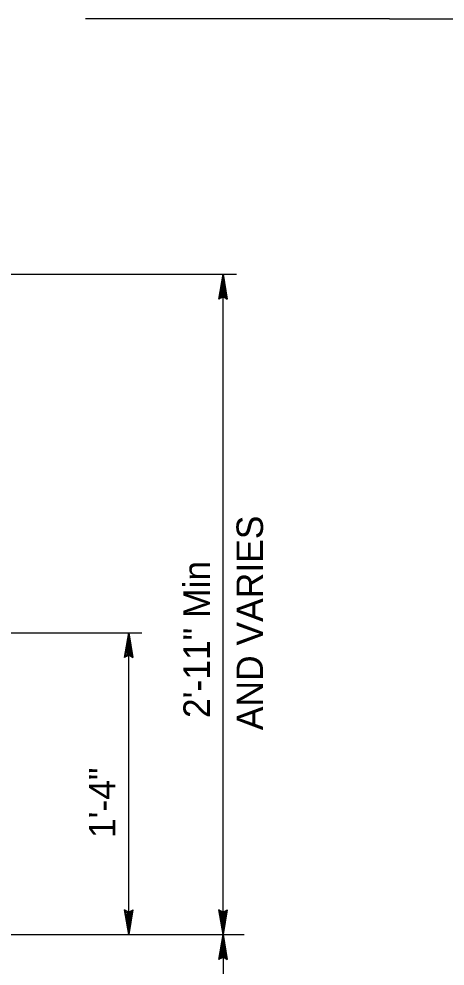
# Model space of a CAD drawing. Extents: x 0 to 2.83, y 0 to 1.83.
# Drawn here: x 2.2229 to 2.4111, y 0.5658 to 0.9841 of the extents above; entities that cross this region are included whole.
import ezdxf

# ---------------------------------------------------------------- set-up
doc = ezdxf.new("R2010")
doc.units = 0
for name, color, linetype in [('str_Dimensions-A', 7, 'Continuous'), ('str_Grades-A', 7, 'Continuous'), ('str_Text-A', 7, 'Continuous')]:
    doc.layers.add(name, color=color, linetype=linetype)

msp = doc.modelspace()

# ---------------------------------------------------------------- linework, layer by layer
at = {"layer": 'str_Dimensions-A'}
for p, q in [((2.12884, 0.87134), (2.31898, 0.87134)), ((2.3113, 0.86035), (2.31313, 0.87134)), ((2.31176, 0.86063), (2.31313, 0.87134)), ((2.31313, 0.87134), (2.31222, 0.86091)), ((2.31313, 0.87134), (2.31268, 0.8612)), ((2.31313, 0.57967), (2.31313, 0.87134)), ((2.31313, 0.86148), (2.31313, 0.87134)), ((2.31313, 0.87134), (2.31497, 0.86035)), ((2.31405, 0.86091), (2.31313, 0.87134)), ((2.31359, 0.8612), (2.31313, 0.87134)), ((2.31313, 0.87134), (2.31451, 0.86063)), ((2.31222, 0.86091), (2.3113, 0.86035)), ((2.31222, 0.86091), (2.31313, 0.86148)), ((2.31313, 0.86148), (2.31405, 0.86091)), ((2.31405, 0.86091), (2.31497, 0.86035)), ((2.12476, 0.71301), (2.27728, 0.71301)), ((2.2696, 0.70202), (2.27143, 0.71301)), ((2.27006, 0.7023), (2.27143, 0.71301)), ((2.27143, 0.71301), (2.27052, 0.70258)), ((2.27143, 0.71301), (2.27098, 0.70286)), ((2.27143, 0.57967), (2.27143, 0.71301)), ((2.27143, 0.70315), (2.27143, 0.71301)), ((2.27143, 0.71301), (2.27327, 0.70202)), ((2.27235, 0.70258), (2.27143, 0.71301)), ((2.27189, 0.70286), (2.27143, 0.71301)), ((2.27143, 0.71301), (2.27281, 0.7023)), ((2.27052, 0.70258), (2.27143, 0.70315)), ((2.27143, 0.70315), (2.27235, 0.70258)), ((2.27052, 0.70258), (2.2696, 0.70202)), ((2.27235, 0.70258), (2.27327, 0.70202)), ((2.27052, 0.5901), (2.2696, 0.59066)), ((2.27143, 0.57967), (2.2696, 0.59066)), ((2.27143, 0.57967), (2.27006, 0.59038)), ((2.27052, 0.5901), (2.27143, 0.57967)), ((2.27143, 0.58953), (2.27052, 0.5901)), ((2.27097, 0.58982), (2.27143, 0.57967)), ((2.27327, 0.59066), (2.27143, 0.57967)), ((2.27281, 0.59038), (2.27143, 0.57967)), ((2.27143, 0.57967), (2.27235, 0.5901)), ((2.27235, 0.5901), (2.27143, 0.58953)), ((2.27143, 0.57967), (2.27189, 0.58982)), ((2.27235, 0.5901), (2.27327, 0.59066)), ((2.31222, 0.5901), (2.3113, 0.59066)), ((2.31313, 0.57967), (2.3113, 0.59066)), ((2.31313, 0.57967), (2.31176, 0.59038)), ((2.31222, 0.5901), (2.31313, 0.57967)), ((2.31313, 0.58953), (2.31222, 0.5901)), ((2.31267, 0.58982), (2.31313, 0.57967)), ((2.31497, 0.59066), (2.31313, 0.57967)), ((2.31451, 0.59038), (2.31313, 0.57967)), ((2.31313, 0.57967), (2.31405, 0.5901)), ((2.31405, 0.5901), (2.31313, 0.58953)), ((2.31313, 0.57967), (2.31359, 0.58982)), ((2.31405, 0.5901), (2.31497, 0.59066)), ((2.27143, 0.58953), (2.27143, 0.57967)), ((2.31313, 0.58953), (2.31313, 0.57967)), ((2.26617, 0.57967), (2.27728, 0.57967)), ((2.26617, 0.57967), (2.31898, 0.57967)), ((2.26888, 0.57967), (2.31898, 0.57967)), ((2.3113, 0.56868), (2.31313, 0.57967)), ((2.31176, 0.56897), (2.31313, 0.57967)), ((2.31313, 0.57967), (2.31222, 0.56925)), ((2.31313, 0.57967), (2.31268, 0.56953)), ((2.31313, 0.57967), (2.31313, 0.32967)), ((2.31313, 0.56981), (2.31313, 0.57967)), ((2.31313, 0.57967), (2.31497, 0.56868)), ((2.31405, 0.56925), (2.31313, 0.57967)), ((2.31359, 0.56953), (2.31313, 0.57967)), ((2.31313, 0.57967), (2.31451, 0.56897)), ((2.31222, 0.56925), (2.3113, 0.56868)), ((2.31222, 0.56925), (2.31313, 0.56981)), ((2.31313, 0.56981), (2.31405, 0.56925)), ((2.31405, 0.56925), (2.31497, 0.56868))]:
    msp.add_line(p, q, dxfattribs=at)
at = {"layer": 'str_Grades-A'}
msp.add_line((2.146, 0.57967), (2.32242, 0.57967), dxfattribs=at)
at = {"layer": 'str_Text-A'}
for q in [(2.25236, 0.98408), (2.56263, 0.98408)]:
    msp.add_line((2.38663, 0.98408), q, dxfattribs=at)

# ---------------------------------------------------------------- texts
at = {"layer": 'str_Dimensions-A'}
for s, p in [('2\'-11" Min', (2.30728, 0.67532)), ('1\'-4"', (2.26558, 0.62232))]:
    msp.add_text(s, height=0.0117, rotation=90, dxfattribs=at).set_placement(p)
at = {"layer": 'str_Text-A'}
msp.add_text('AND VARIES', height=0.0117, rotation=90, dxfattribs=at).set_placement((2.33073, 0.66996))

doc.saveas('drawing.dxf')
